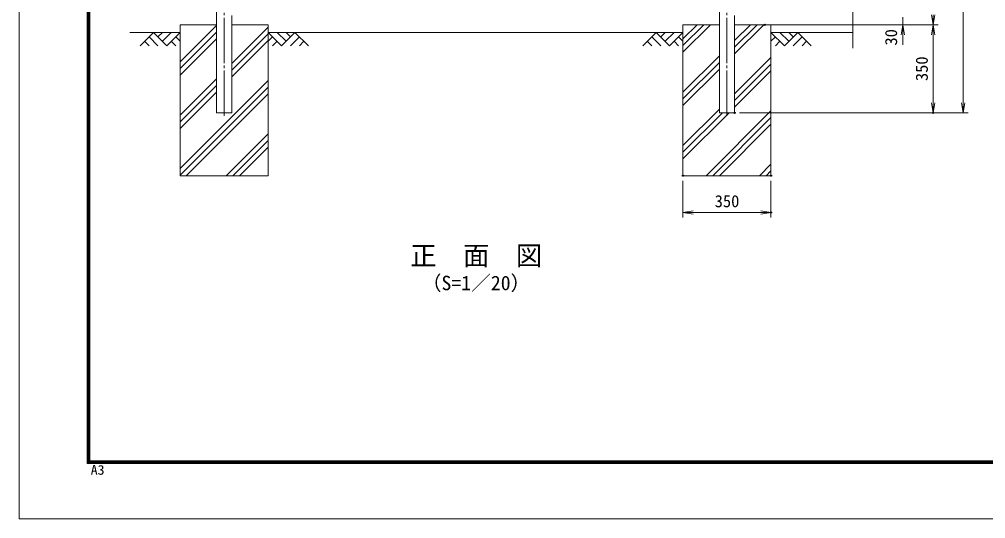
# Model space of a CAD drawing. Units: millimetres, scale not verified. Extents: x -4200 to 4200, y -2970 to 2970.
# Drawn here: x -4200 to -356, y -2970 to -984 of the extents above; entities that cross this region are included whole.
import ezdxf
from ezdxf.enums import TextEntityAlignment as Align

# ---------------------------------------------------------------- set-up
doc = ezdxf.new("R2010")
doc.units = ezdxf.units.MM
doc.header["$LTSCALE"] = 10
doc.header["$PDMODE"] = 32
doc.header["$PDSIZE"] = 5
doc.linetypes.add('LONG_CHAIN', pattern=[21, 18, -1, 1, -1])
for name, color, linetype, lineweight in [('0-0_D-TTL-TXT', 7, 'Continuous', 9), ('0-3_D-STR1', 1, 'Continuous', 9), ('0-4_D-BMK', 2, 'LONG_CHAIN', 9), ('0-5_D-STR-DIM', 7, 'Continuous', 9), ('0-6_0', 7, 'Continuous', 9), ('0-A_D-DCR-HCH', 7, 'Continuous', 9), ('0-B_D-BGD', 7, 'Continuous', 9), ('0-C_D-STR4', 7, 'Continuous', 9), ('0-E_D-TTL', 7, 'Continuous', 9)]:
    doc.layers.add(name, color=color, linetype=linetype, lineweight=lineweight)
doc.layers.add('0-7_Defpoints', color=7, linetype='Continuous')
doc.styles.add('ＭＳ ゴシック', font='')
doc.styles.get('ＭＳ ゴシック').set_extended_font_data('MS Gothic')

# ---------------------------------------------------------------- blocks, each defined once
blk = doc.blocks.new('_Open')
at = {"layer": '0-6_0'}
blk.add_line((-10, 1.667), (0, 0), dxfattribs=at)
blk.add_lwpolyline([(-10, -1.667), (0, 0), (-10, 0)], dxfattribs=at)

msp = doc.modelspace()

# ---------------------------------------------------------------- linework, layer by layer
at = {"layer": '0-3_D-STR1'}
for p, q in [((-3415.22, -534.27), (-3415.22, -1356.02)), ((-1415.22, -533.77), (-1415.22, -1356.02)), ((-3354.72, -1356.02), (-3354.72, -969.41)), ((-1354.72, -1356.02), (-1354.72, -969.41)), ((-3415.22, -1356.02), (-3354.72, -1356.02)), ((-1415.22, -1356.02), (-1354.72, -1356.02))]:
    msp.add_line(p, q, dxfattribs=at)
at = {"layer": '0-4_D-BMK'}
for p, q in [((-3384.97, -1368.02), (-3384.97, 2008.98)), ((-1384.97, -1368.02), (-1384.97, 2008.98))]:
    msp.add_line(p, q, dxfattribs=at)
at = {"layer": '0-5_D-STR-DIM'}
for p, q in [((-444.97, -1316.02), (-444.97, 1956.98)), ((-884.97, -1099.02), (-884.97, -266.67)), ((-684.97, -1006.02), (-684.97, -976.02)), ((-1214.97, -1006.02), (-544.97, -1006.02)), ((-1214.97, -1006.02), (-544.97, -1006.02)), ((-1214.97, -1006.02), (-664.97, -1006.02)), ((-684.97, -1046.02), (-684.97, -1086.02)), ((-564.97, -1046.02), (-564.97, -1316.02)), ((-1334.72, -1356.02), (-544.97, -1356.02)), ((-1334.72, -1356.02), (-424.97, -1356.02)), ((-1559.97, -1626.02), (-1559.97, -1772.66)), ((-1209.97, -1626.02), (-1209.97, -1772.66)), ((-1519.97, -1752.66), (-1249.97, -1752.66))]:
    msp.add_line(p, q, dxfattribs=at)
at = {"layer": '0-7_Defpoints'}
for p in [(-1234.97, -1006.02), (-1354.72, -1356.02), (-564.97, -1356.02), (-1559.97, -1606.02), (-1209.97, -1606.02), (-1209.97, -1752.66)]:
    msp.add_point(p, dxfattribs=at)
at = {"layer": '0-A_D-DCR-HCH'}
for p, q in [((-3666.4, -1036.02), (-3719.61, -1089.23)), ((-3666.4, -1036.02), (-3613.19, -1089.23)), ((-3648.66, -1053.76), (-3630.92, -1036.02)), ((-3630.92, -1071.5), (-3595.45, -1036.02)), ((-3613.19, -1089.23), (-3559.97, -1036.02)), ((-3559.97, -1152.9), (-3415.22, -1008.15)), ((-3559.97, -1179.41), (-3415.22, -1034.66)), ((-3354.72, -1159.78), (-3209.97, -1015.03)), ((-3156.76, -1089.23), (-3209.97, -1036.02)), ((-3139.03, -1071.5), (-3174.5, -1036.02)), ((-3103.55, -1036.02), (-3156.76, -1089.23)), ((-3121.2, -1053.85), (-3139.03, -1036.02)), ((-3103.55, -1036.02), (-3050.34, -1089.23)), ((-1666.4, -1036.02), (-1719.61, -1089.23)), ((-1666.4, -1036.02), (-1613.19, -1089.23)), ((-1648.66, -1053.76), (-1630.92, -1036.02)), ((-1630.92, -1071.5), (-1595.45, -1036.02)), ((-1613.19, -1089.23), (-1559.97, -1036.02)), ((-1559.97, -1115.12), (-1450.88, -1006.02)), ((-1559.97, -1088.6), (-1477.39, -1006.02)), ((-1559.97, -1062.08), (-1503.91, -1006.02)), ((-1354.72, -1122), (-1238.75, -1006.02)), ((-1354.72, -1095.48), (-1265.26, -1006.02)), ((-1354.72, -1068.97), (-1291.78, -1006.02)), ((-1156.76, -1089.23), (-1209.97, -1036.02)), ((-1139.03, -1071.5), (-1174.5, -1036.02)), ((-1103.55, -1036.02), (-1156.76, -1089.23)), ((-1121.38, -1053.85), (-1139.21, -1036.02)), ((-1103.55, -1036.02), (-1050.34, -1089.23)), ((-3701.87, -1071.5), (-3684.05, -1089.23)), ((-3684.14, -1053.76), (-3648.5, -1089.23)), ((-3595.45, -1071.5), (-3577.63, -1089.23)), ((-3577.71, -1053.76), (-3559.97, -1071.41)), ((-3559.97, -1205.93), (-3415.22, -1061.18)), ((-3354.72, -1186.29), (-3209.97, -1041.54)), ((-3354.72, -1212.81), (-3209.97, -1068.06)), ((-3192.24, -1053.76), (-3209.97, -1071.41)), ((-3174.5, -1071.5), (-3192.32, -1089.23)), ((-3085.81, -1053.76), (-3121.45, -1089.23)), ((-3068.08, -1071.5), (-3085.89, -1089.23)), ((-1701.87, -1071.5), (-1684.05, -1089.23)), ((-1684.14, -1053.76), (-1648.5, -1089.23)), ((-1595.45, -1071.5), (-1577.63, -1089.23)), ((-1577.71, -1053.76), (-1559.97, -1071.41)), ((-1192.24, -1053.76), (-1209.97, -1071.41)), ((-1174.5, -1071.5), (-1192.32, -1089.23)), ((-1085.81, -1053.76), (-1121.45, -1089.23)), ((-1068.08, -1071.5), (-1085.89, -1089.23)), ((-1559.97, -1274.22), (-1415.22, -1129.47)), ((-1354.72, -1281.1), (-1209.97, -1136.35)), ((-1559.97, -1300.73), (-1415.22, -1155.98)), ((-1559.97, -1327.25), (-1415.22, -1182.5)), ((-1354.72, -1307.62), (-1209.97, -1162.87)), ((-1354.72, -1334.13), (-1209.97, -1189.38)), ((-3559.97, -1365.03), (-3415.22, -1220.28)), ((-3559.97, -1577.16), (-3209.97, -1227.16)), ((-3559.97, -1391.54), (-3415.22, -1246.79)), ((-3559.97, -1603.68), (-3209.97, -1253.68)), ((-3559.97, -1418.06), (-3415.22, -1273.31)), ((-3535.8, -1606.02), (-3209.97, -1280.19)), ((-1559.97, -1486.35), (-1415.22, -1341.6)), ((-1559.97, -1539.38), (-1376.61, -1356.02)), ((-1559.97, -1512.87), (-1403.13, -1356.02)), ((-1467.51, -1606.02), (-1209.97, -1348.48)), ((-1441, -1606.02), (-1209.97, -1375)), ((-1414.48, -1606.02), (-1209.97, -1401.51)), ((-3376.7, -1606.02), (-3209.97, -1439.29)), ((-3350.19, -1606.02), (-3209.97, -1465.81)), ((-3323.67, -1606.02), (-3209.97, -1492.33)), ((-1255.38, -1606.02), (-1209.97, -1560.61)), ((-1228.87, -1606.02), (-1209.97, -1587.13))]:
    msp.add_line(p, q, dxfattribs=at)
for points in [[(-3209.97, -1006.02), (-3354.72, -1006.02), (-3354.72, -1356.02), (-3415.22, -1356.02), (-3415.22, -1006.02), (-3559.97, -1006.02), (-3559.97, -1606.02), (-3209.97, -1606.02)], [(-1415.22, -1356.02), (-1415.22, -1006.02), (-1559.97, -1006.02), (-1559.97, -1606.02), (-1209.97, -1606.02), (-1209.97, -1006.02), (-1354.72, -1006.02), (-1354.72, -1356.02)]]:
    msp.add_lwpolyline(points, close=True, dxfattribs=at)
at = {"layer": '0-B_D-BGD'}
for p, q in [((-3759.97, -1036.02), (-3559.97, -1036.02)), ((-3209.97, -1036.02), (-1559.97, -1036.02)), ((-1209.97, -1036.02), (-884.97, -1036.02))]:
    msp.add_line(p, q, dxfattribs=at)
at = {"layer": '0-C_D-STR4'}
for p, q in [((-3559.97, -1006.02), (-3559.97, -1606.02)), ((-3415.22, -1006.02), (-3559.97, -1006.02)), ((-3209.97, -1006.02), (-3354.72, -1006.02)), ((-3209.97, -1006.02), (-3209.97, -1606.02)), ((-1559.97, -1006.02), (-1559.97, -1606.02)), ((-1415.22, -1006.02), (-1559.97, -1006.02)), ((-1209.97, -1006.02), (-1354.72, -1006.02)), ((-1209.97, -1006.02), (-1209.97, -1606.02)), ((-3209.97, -1606.02), (-3559.97, -1606.02)), ((-1209.97, -1606.02), (-1559.97, -1606.02))]:
    msp.add_line(p, q, dxfattribs=at)
at = {"layer": '0-E_D-TTL', "color": 2}
msp.add_lwpolyline([(-4200, 2970), (4200, 2970), (4200, -2970), (-4200, -2970)], close=True, dxfattribs=at)
at = {"layer": '0-E_D-TTL'}
for points in [[(-3930, 2750), (3930, 2750), (3930, -2750), (-3930, -2750)], [(-3927.5, 2747.5), (3927.5, 2747.5), (3927.5, -2747.5), (-3927.5, -2747.5)], [(-3925, 2745), (3925, 2745), (3925, -2745), (-3925, -2745)], [(-3922.5, 2742.5), (3922.5, 2742.5), (3922.5, -2742.5), (-3922.5, -2742.5)], [(-3920, 2740), (3920, 2740), (3920, -2740), (-3920, -2740)]]:
    msp.add_lwpolyline(points, close=True, dxfattribs=at)

# ---------------------------------------------------------------- block references
at = {"layer": '0-5_D-STR-DIM', "xscale": 4, "yscale": 4}
for p, rotation in [((-564.97, -1006.02), 270), ((-684.97, -1006.02), 90), ((-564.97, -1006.02), 90), ((-564.97, -1356.02), 270), ((-444.97, -1356.02), 270), ((-1559.97, -1752.66), 180)]:
    msp.add_blockref('_Open', p, dxfattribs=dict(at, rotation=rotation))
msp.add_blockref('_Open', (-1209.97, -1752.66), dxfattribs=at)

# ---------------------------------------------------------------- texts
at = {"layer": '0-0_D-TTL-TXT', "style": 'ＭＳ ゴシック'}
for s, height, p in [('正\u3000面\u3000図', 76.98, (-2644.87, -1985.73)), ('（S=1／20）', 57.7, (-2599.39, -2078.93))]:
    msp.add_text(s, height=height, dxfattribs=at).set_placement(p, align=Align.BOTTOM_LEFT)
at = {"layer": '0-5_D-STR-DIM', "style": 'ＭＳ ゴシック'}
for s, p in [('30', (-693.88, -1088.49)), ('350', (-571.72, -1229.9))]:
    msp.add_text(s, height=48.09, rotation=90, dxfattribs=at).set_placement(p, align=Align.BOTTOM_LEFT)
msp.add_text('350', height=48.09, dxfattribs=at).set_placement((-1433.85, -1745.91), align=Align.BOTTOM_LEFT)
at = {"layer": '0-E_D-TTL', "style": 'ＭＳ ゴシック', "width": 1.05}
msp.add_text('A3', height=38.49, dxfattribs=at).set_placement((-3916.09, -2806.81), align=Align.BOTTOM_LEFT)

doc.saveas('drawing.dxf')
